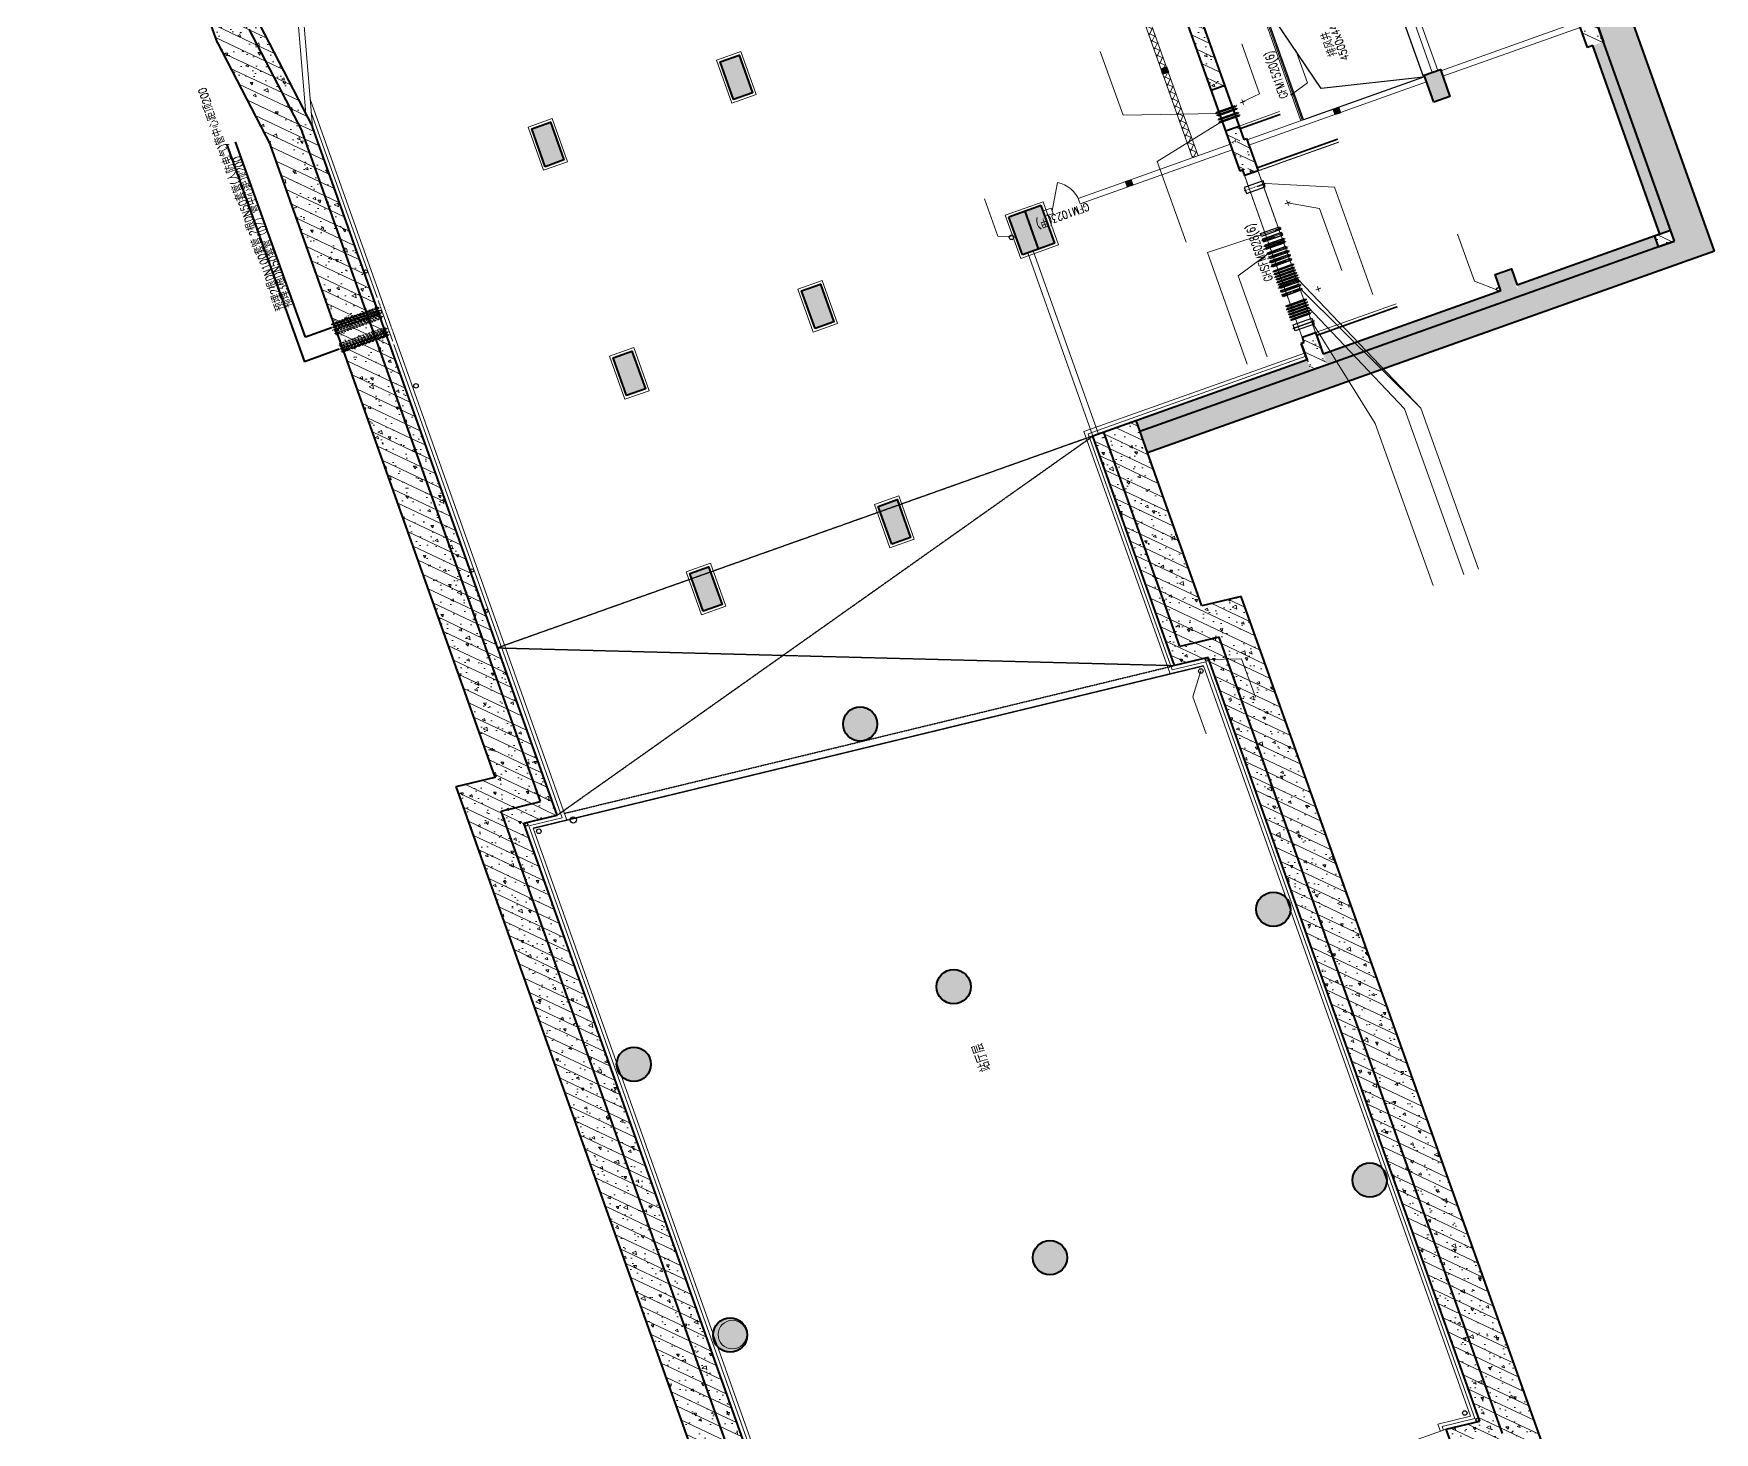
# Model space of a CAD drawing. Header units: millimetres. Extents: x 395197 to 699875, y 745 to 708816.
# Drawn here: x 454483 to 513286, y 262836 to 311755 of the extents above; entities that cross this region are included whole.
import ezdxf

# ---------------------------------------------------------------- set-up
doc = ezdxf.new("R2010")
doc.units = ezdxf.units.MM
for name, pattern in [('CONTINOUS', [0]), ('DASH', [0.35, 0.25, -0.1]), ('DIVIDE', [31.75, 12.7, -6.35, 0, -6.35, 0, -6.35])]:
    doc.linetypes.add(name, pattern=pattern)
for name, color, linetype, lineweight in [('COLUMN', 9, 'Continuous', 13), ('DIM_LEAD', 3, 'Continuous', 9), ('SPACE', 7, 'Continuous', 9), ('WALL', 6, 'Continuous', 20), ('WINDOW', 252, 'Continuous', 9), ('吊钩', 175, 'Continuous', 9), ('地墙', 4, 'Continuous', 40), ('填充', 252, 'Continuous', 9), ('扶手', 144, 'Continuous', 9), ('柱子装修层', 9, 'Continuous', 9), ('柱边', 250, 'Continuous', 40), ('离壁墙', 185, 'Continuous', 9), ('连续墙', 4, 'Continuous', 40), ('门号', 2, 'Continuous', 20)]:
    doc.layers.add(name, color=color, linetype=linetype, lineweight=lineweight)
for name, color, linetype in [('gpsylk', 40, 'Continuous'), ('KD', 30, 'Continuous'), ('商业阴影', 8, 'Continuous'), ('挡烟', 5, 'DIVIDE'), ('柱', 9, 'Continuous'), ('预埋管', 130, 'Continuous')]:
    doc.layers.add(name, color=color, linetype=linetype)
doc.styles.add('_HZTXT', font='txt1.shx', dxfattribs={"width": 0.7, "bigfont": 'HZTXT.shx'})
pattern_1 = [(154.58904, (500123.8, 335762.74), (-160.9155, -338.72), []), (159.589, (500123.8, 335762.7), (-272.035, 1045.178), [112.5, -1237.5]), (104.589, (500123.8, 335762.7), (-993.206, -574.364), [90, -990]), (210.0404, (500101.1, 335849.8), (-1265.24, 470.815), [95.61, -1051.713]), (155.7732, (499841.2, 335662.2), (-302.815, 1591.447), [168.75, -1856.25]), (206.2246, (499816, 335794.8), (-1846.655, 830.958), [143.415, -1577.57]), (100.7732, (499841.2, 335662.2), (-1846.655, 830.957), [135, -1485]), (130.589, (499861.5, 335828.6), (268.785, 1046.018), [112.5, -1237.5]), (75.589, (499861.5, 335828.6), (-1147.134, -20.834), [90, -990]), (181.0404, (499883.9, 335915.8), (-878.348, 1025.185), [95.61, -1051.713]), (147.08904, (500123.8, 335762.74), (-476.555, -150.2306), [0, -978, 0, -1005, 0, -993.75]), (117.08904, (500123.8, 335762.74), (-689.6752, 173.4128), [0, -573, 0, -955.5, 0, -378.75]), (77.08904, (500235.94, 335447.6), (-236.589, 765.7315), [0, -375, 0, -1170, 0, -1552.5]), (67.089, (500286.2, 335306.3), (-434.755, 773.805), [0, -487.5, 0, -777, 0, -1102.5])]
pattern_2 = [(154.69898, (404639.6, 463868.67), (-160.26523, -339.0281), []), (159.699, (404639.6, 463868.7), (-274.04, 1044.654), [112.5, -1237.5]), (104.699, (404639.6, 463868.7), (-992.102, -576.2684), [90, -990]), (210.1504, (404616.8, 463955.7), (-1266.1414, 468.3866), [95.6103, -1051.713]), (155.8832, (404357.2, 463767.5), (-305.8676, 1590.863), [168.75, -1856.25]), (206.3346, (404331.7, 463900.1), (-1848.246, 827.413), [143.415, -1577.57]), (100.8832, (404357.2, 463767.5), (-1848.246, 827.412), [135, -1485]), (130.699, (404377.2, 463934.05), (266.7776, 1046.5322), [112.5, -1237.5]), (75.699, (404377.2, 463934), (-1147.092, -23.035), [90, -990]), (181.1504, (404399.4, 464021.3), (-880.314, 1023.4977), [95.6103, -1051.713]), (147.19898, (404639.6, 463868.67), (-476.2659, -151.1447), [0, -978, 0, -1005, 0, -993.75]), (117.19898, (404639.6, 463868.67), (-690.0067, 172.0891), [0, -573, 0, -955.5, 0, -378.75]), (77.19898, (404752.35, 463553.75), (-238.0578, 765.2761), [0, -375, 0, -1170, 0, -1552.5]), (67.19898, (404802.9, 463412.5), (-436.239, 772.9693), [0, -487.5, 0, -777, 0, -1102.5])]

# ---------------------------------------------------------------- blocks, each defined once
blk = doc.blocks.new('_FZH')
blk.add_solid([(-0.5, -0.5), (0.5, -0.5), (-0.5, 0.5), (0.5, 0.5)])
blk = doc.blocks.new('A$C3E3C7F2D')
at = {"layer": 'gpsylk', "linetype": 'ByBlock'}
for centre in [(-207763, -3754), (-200261, -4969), (-198761, -4972), (-189162, -4990), (-187662, -4993), (-238583, -28065), (-210360, -28119)]:
    blk.add_circle(centre, 57, dxfattribs=at)
blk = doc.blocks.new('$DorLib2D$00000228')
at = {"color": 0}
blk.add_line((0.5, 0), (0, 0.866), dxfattribs=at)
blk.add_arc((0.5, 0), 1, 120, 180, dxfattribs=at)

msp = doc.modelspace()

# ---------------------------------------------------------------- hatches: boundary and pattern name
at = {"layer": 'COLUMN'}
for points in [[(483198, 288174, 1), (483603, 287044, 1)], [(497657, 281696, 1), (498061, 280566, 1)], [(486468, 278984, 1), (486873, 277855, 1)], [(475279, 276275, 1), (475684, 275145, 1)], [(501028, 272223, 1), (501432, 271093, 1)], [(489839, 269513, 1), (490243, 268383, 1)], [(478650, 266802, 1), (479055, 265673, 1)]]:
    msp.add_hatch(color=256, dxfattribs=at).paths.add_polyline_path(points)
at = {"layer": '填充'}
h = msp.add_hatch(dxfattribs=at)
h.set_pattern_fill('钢筋混凝土', color=252, scale=150, angle=109.69898, style=0)
h.set_pattern_definition(pattern_1)
h.paths.add_polyline_path([(490451, 368313), (478218, 403682), (471697, 401426), (471826, 401054), (471826, 401054), (471959, 400670), (477345, 402533), (477542, 401966), (488723, 369636), (488723, 369636), (489050, 368691), (489319, 367916), (491764, 361043), (491764, 361043), (492099, 360101), (494822, 352451), (494822, 352451), (495157, 351509), (500521, 336435), (500521, 336435), (500857, 335493), (503371, 328427), (503371, 328427), (503706, 327485), (506221, 320419), (506221, 320419), (506556, 319477), (506556, 319477), (511887, 304497), (511322, 304296), (499734, 300172), (499734, 300172), (499168, 299971), (493186, 297842), (493454, 297088), (513286, 304146)])
h = msp.add_hatch(dxfattribs=at)
h.set_pattern_fill('钢筋混凝土', color=252, scale=150, angle=109.69898, style=0)
h.set_pattern_definition([(154.58904, (506148.33, 303182.5), (-160.9155, -338.72), []), (159.589, (506148.3, 303182.5), (-272.035, 1045.178), [112.5, -1237.5]), (104.589, (506148.3, 303182.5), (-993.206, -574.364), [90, -990]), (210.0404, (506125.7, 303269.6), (-1265.24, 470.815), [95.61, -1051.713]), (155.7732, (505865.7, 303081.9), (-302.815, 1591.447), [168.75, -1856.25]), (206.2246, (505840.5, 303214.5), (-1846.655, 830.96), [143.415, -1577.57]), (100.7732, (505865.7, 303081.9), (-1846.655, 830.957), [135, -1485]), (130.589, (505886.1, 303248.4), (268.785, 1046.018), [112.5, -1237.5]), (75.589, (505886.1, 303248.4), (-1147.134, -20.834), [90, -990]), (181.0404, (505908.5, 303335.5), (-878.348, 1025.185), [95.61, -1051.713]), (147.08904, (506148.33, 303182.5), (-476.555, -150.2306), [0, -978, 0, -1005, 0, -993.75]), (117.089, (506148.33, 303182.5), (-689.675, 173.413), [0, -573, 0, -955.5, 0, -378.75]), (77.08904, (506260.48, 302867.35), (-236.589, 765.7315), [0, -375, 0, -1170, 0, -1552.5]), (67.089, (506310.8, 302726), (-434.755, 773.805), [0, -487.5, 0, -777, 0, -1102.5])])
h.paths.add_polyline_path([(505899, 303428), (506100, 302862), (506383, 302963), (506182, 303528)])
h.paths.add_polyline_path([(505616, 303327), (505818, 302762), (506100, 302862), (505899, 303428)])
h.paths.add_polyline_path([(499168, 299971), (499034, 300348), (493052, 298219), (493186, 297842)])
h.paths.add_polyline_path([(505952, 302385), (506517, 302586), (506450, 302774), (506335, 302946), (499600, 300549), (499734, 300172)])
h.paths.add_polyline_path([(511322, 304296), (511188, 304673), (506383, 302963), (506517, 302586)])
h.paths.add_polyline_path([(509406, 311469), (509029, 311335), (511376, 304740), (511753, 304874)])
h.paths.add_polyline_path([(506556, 319477), (506179, 319343), (508694, 312277), (509071, 312411)])
h.paths.add_polyline_path([(505844, 320285), (506221, 320419), (503706, 327485), (503330, 327351)])
h.paths.add_polyline_path([(500857, 335493), (500480, 335359), (502994, 328293), (503371, 328427)])
h.paths.add_polyline_path([(500145, 336301), (500521, 336435), (498007, 343501), (497630, 343367)])
h.paths.add_polyline_path([(497295, 344309), (497672, 344443), (495157, 351509), (494780, 351375)])
h.paths.add_polyline_path([(492099, 360101), (491723, 359967), (494445, 352317), (494822, 352451)])
at = {"layer": '填充', "extrusion": (-7.69621e-32, -2.75549e-32, -1)}
h = msp.add_hatch(dxfattribs=at)
h.set_pattern_fill('ANSI37', color=252, scale=120, angle=-109.69898, style=0)
h.set_pattern_definition([(115.30102, (-699943.77, 275915.54), (-172.22628, -81.41474), []), (205.30102, (-699943.77, 275915.54), (81.41474, -172.22628), [])])
edge = h.paths.add_edge_path()
edge.add_line((-487913, 328021), (-492917, 313959))
edge.add_arc((-493602, 313005), 1174, 43.82856, 54.32189, ccw=False)
edge.add_line((-492755, 313818), (-487724, 327954))
edge.add_line((-487724, 327954), (-487913, 328021))
edge = h.paths.add_edge_path()
edge.add_line((-492917, 313959), (-495222, 307482))
edge.add_line((-495222, 307482), (-495033, 307415))
edge.add_line((-495033, 307415), (-492755, 313818))
edge.add_arc((-493602, 313005), 1174, 43.82856, 54.32189)
h.paths.add_polyline_path([(-487577, 328963), (-487580, 328956), (-487566, 328959), (-487556, 328949), (-487533, 328947), (-487483, 328929), (-487433, 328910), (-487433, 328911), (-487400, 328900), (-487389, 328896), (-487385, 328888), (-487389, 328896), (-487483, 328929)])
h.paths.add_polyline_path([(-486622, 331648), (-487555, 329027), (-487530, 328946), (-487483, 328929), (-487375, 328936), (-486434, 331581)])
h.paths.add_polyline_path([(-484781, 339803), (-484848, 339614), (-483718, 339212), (-483651, 339400)])
at = {"layer": '填充'}
h = msp.add_hatch(dxfattribs=at)
h.set_pattern_fill('钢筋混凝土', color=252, scale=150, angle=109.69898, style=0)
h.set_pattern_definition([(154.58894, (692789.2, 369692.2), (-160.9161, -338.71967), []), (159.58894, (692789.2, 369692.2), (-272.033, 1045.1785), [112.5, -1237.5]), (104.58894, (692789.2, 369692.2), (-993.207, -574.362), [90, -990]), (210.04034, (692766.5, 369779.3), (-1265.2394, 470.8176), [95.6103, -1051.713]), (155.7731, (692506.6, 369591.6), (-302.8116, 1591.4475), [168.75, -1856.25]), (206.2245, (692481.3, 369724.2), (-1846.653, 830.962), [143.415, -1577.57]), (100.7731, (692506.6, 369591.6), (-1846.654, 830.96), [135, -1485]), (130.58894, (692526.9, 369758.1), (268.787, 1046.018), [112.5, -1237.5]), (75.58894, (692526.9, 369758.1), (-1147.1343, -20.832), [90, -990]), (181.04034, (692549.3, 369845.3), (-878.3464, 1025.1866), [95.6103, -1051.713]), (147.08894, (692789.2, 369692.2), (-476.5553, -150.2297), [0, -978, 0, -1005, 0, -993.75]), (117.08894, (692789.2, 369692.2), (-689.6749, 173.4141), [0, -573, 0, -955.5, 0, -378.75]), (77.08894, (692901.36, 369377.07), (-236.5875, 765.7319), [0, -375, 0, -1170, 0, -1552.5]), (67.08894, (692951.65, 369235.75), (-434.7536, 773.8057), [0, -487.5, 0, -777, 0, -1102.5])])
h.paths.add_polyline_path([(496185, 308356), (496352, 307885), (496823, 308052), (496656, 308523)])
h.paths.add_polyline_path([(497320, 306955), (497253, 307144), (496782, 306976), (496849, 306788)])
h.paths.add_polyline_path([(494309, 315118), (493838, 314951), (495682, 309769), (496153, 309937)])
h.paths.add_polyline_path([(492664, 318248), (493502, 315893), (493973, 316060), (493303, 317945), (497684, 319504), (497181, 320917), (497652, 321084), (497484, 321555), (496542, 321220), (497045, 319807)])
h.paths.add_polyline_path([(500554, 317553), (500453, 317836), (494235, 315623), (494336, 315340)])
h = msp.add_hatch(dxfattribs=at)
h.set_pattern_fill('钢筋混凝土', color=252, scale=150, angle=109.69898, style=0)
h.set_pattern_definition(pattern_2)
h.paths.add_polyline_path([(463873, 308330), (462014, 311914), (461614, 313036), (460484, 312634), (460911, 311435), (462770, 307850), (463852, 304810), (464982, 305213)])
h = msp.add_hatch(dxfattribs=at)
h.set_pattern_fill('钢筋混凝土', color=252, scale=150, angle=109.69898, style=0)
h.set_pattern_definition(pattern_2)
h.paths.add_polyline_path([(464241, 308490), (462381, 312074), (461991, 313170), (461614, 313036), (462014, 311914), (463873, 308330), (464982, 305213), (465359, 305347)])
h = msp.add_hatch(dxfattribs=at)
h.set_pattern_fill('钢筋混凝土', color=252, scale=150, angle=109.69898, style=0)
h.set_pattern_definition(pattern_1)
h.paths.add_polyline_path([(508841, 311268), (508506, 312210), (509071, 312411), (509406, 311469)])
msp.add_hatch(color=252, dxfattribs=at).paths.add_polyline_path([(503701, 310500), (503135, 310299), (503471, 309357), (504036, 309558)])
msp.add_hatch(color=252, dxfattribs=at).paths.add_polyline_path([(503701, 310500), (503135, 310299), (503471, 309357), (504036, 309558)])
h = msp.add_hatch(dxfattribs=at)
h.set_pattern_fill('钢筋混凝土', color=252, scale=150, angle=109.69898, style=0)
h.set_pattern_definition(pattern_1)
h.paths.add_polyline_path([(496687, 306943), (496352, 307885), (496917, 308086), (497253, 307144)])
h = msp.add_hatch(dxfattribs=at)
h.set_pattern_fill('钢筋混凝土', color=252, scale=150, angle=109.69898, style=0)
h.set_pattern_definition(pattern_2)
h.paths.add_polyline_path([(463852, 304810), (466702, 296802), (467832, 297205), (464982, 305213)])
h = msp.add_hatch(dxfattribs=at)
h.set_pattern_fill('钢筋混凝土', color=252, scale=150, angle=109.69898, style=0)
h.set_pattern_definition(pattern_2)
h.paths.add_polyline_path([(464982, 305213), (467832, 297205), (468209, 297339), (465359, 305347)])
h = msp.add_hatch(color=252, dxfattribs=at)
h.paths.add_polyline_path([(489172, 305542), (488607, 305341), (488842, 304681), (489407, 304882)])
h.paths.add_polyline_path([(489407, 304882), (488842, 304681), (489076, 304022), (489641, 304223)])
h.paths.add_polyline_path([(490207, 304424), (489972, 305084), (489407, 304882), (489641, 304223)])
h.paths.add_polyline_path([(489972, 305084), (489737, 305743), (489172, 305542), (489407, 304882)])
h = msp.add_hatch(dxfattribs=at)
h.set_pattern_fill('钢筋混凝土', color=252, scale=150, angle=109.69898, style=0)
h.set_pattern_definition(pattern_1)
h.paths.add_polyline_path([(511887, 304497), (511753, 304874), (511188, 304673), (511322, 304296)])
h = msp.add_hatch(dxfattribs=at)
h.set_pattern_fill('钢筋混凝土', color=252, scale=150, angle=109.69898, style=0)
h.set_pattern_definition(pattern_1)
h.paths.add_polyline_path([(499168, 299971), (498833, 300913), (499398, 301114), (499734, 300172)])
h = msp.add_hatch(dxfattribs=at)
h.set_pattern_fill('钢筋混凝土', color=252, scale=150, angle=109.69898, style=0)
h.set_pattern_definition(pattern_1)
h.paths.add_polyline_path([(498860, 301135), (498927, 300947), (499398, 301114), (499331, 301303)])
h = msp.add_hatch(dxfattribs=at)
h.set_pattern_fill('钢筋混凝土', color=252, scale=150, angle=109.69898, style=0)
h.set_pattern_definition(pattern_2)
h.paths.add_polyline_path([(491921, 297816), (492089, 297345), (493219, 297748), (493052, 298219)])
h = msp.add_hatch(dxfattribs=at)
h.set_pattern_fill('钢筋混凝土', color=252, scale=150, angle=109.69898, style=0)
h.set_pattern_definition(pattern_2)
h.paths.add_polyline_path([(491544, 297682), (491712, 297211), (492089, 297345), (491921, 297816)])
h = msp.add_hatch(dxfattribs=at)
h.set_pattern_fill('钢筋混凝土', color=252, scale=150, angle=109.69898, style=0)
h.set_pattern_definition(pattern_2)
h.paths.add_polyline_path([(495357, 291740), (493219, 297748), (492089, 297345), (494589, 290319), (495957, 290651), (496160, 290082), (497332, 290367), (496725, 292072)])
h = msp.add_hatch(dxfattribs=at)
h.set_pattern_fill('钢筋混凝土', color=252, scale=150, angle=109.69898, style=0)
h.set_pattern_definition(pattern_2)
h.paths.add_polyline_path([(467832, 297205), (466702, 296802), (469384, 289265), (470514, 289668)])
h = msp.add_hatch(dxfattribs=at)
h.set_pattern_fill('钢筋混凝土', color=252, scale=150, angle=109.69898, style=0)
h.set_pattern_definition(pattern_2)
h.paths.add_polyline_path([(468209, 297339), (467832, 297205), (470514, 289668), (470891, 289802)])
h = msp.add_hatch(dxfattribs=at)
h.set_pattern_fill('钢筋混凝土', color=252, scale=150, angle=109.69898, style=0)
h.set_pattern_definition(pattern_2)
h.paths.add_polyline_path([(494589, 290319), (492089, 297345), (491712, 297211), (494401, 289656), (495573, 289940), (496160, 290082), (495957, 290651)])
h = msp.add_hatch(dxfattribs=at)
h.set_pattern_fill('钢筋混凝土', color=252, scale=150, angle=109.69898, style=0)
h.set_pattern_definition(pattern_2)
h.paths.add_polyline_path([(496160, 290082), (495573, 289940), (498641, 281320), (499227, 281462)])
h = msp.add_hatch(dxfattribs=at)
h.set_pattern_fill('钢筋混凝土', color=252, scale=150, angle=109.69898, style=0)
h.set_pattern_definition(pattern_2)
h.paths.add_polyline_path([(497332, 290367), (496160, 290082), (499227, 281462), (500400, 281746)])
h = msp.add_hatch(dxfattribs=at)
h.set_pattern_fill('钢筋混凝土', color=252, scale=150, angle=109.69898, style=0)
h.set_pattern_definition(pattern_2)
h.paths.add_polyline_path([(469266, 285420), (469873, 283715), (471046, 283999), (470843, 284567), (472211, 284899), (470514, 289668), (469384, 289265), (470634, 285751)])
h = msp.add_hatch(dxfattribs=at)
h.set_pattern_fill('钢筋混凝土', color=252, scale=150, angle=109.69898, style=0)
h.set_pattern_definition(pattern_2)
h.paths.add_polyline_path([(472805, 284425), (470891, 289802), (470514, 289668), (472211, 284899), (470843, 284567), (471046, 283999)])
h = msp.add_hatch(dxfattribs=at)
h.set_pattern_fill('钢筋混凝土', color=252, scale=150, angle=109.69898, style=0)
h.set_pattern_definition(pattern_2)
h.paths.add_polyline_path([(471632, 284141), (471046, 283999), (474113, 275379), (474700, 275521)])
h = msp.add_hatch(dxfattribs=at)
h.set_pattern_fill('钢筋混凝土', color=252, scale=150, angle=109.69898, style=0)
h.set_pattern_definition(pattern_2)
h.paths.add_polyline_path([(472941, 275095), (474113, 275379), (471046, 283999), (469873, 283715)])
h = msp.add_hatch(dxfattribs=at)
h.set_pattern_fill('钢筋混凝土', color=252, scale=150, angle=109.69898, style=0)
h.set_pattern_definition(pattern_2)
h.paths.add_polyline_path([(499227, 281462), (502598, 271990), (503771, 272274), (500400, 281746)])
h = msp.add_hatch(dxfattribs=at)
h.set_pattern_fill('钢筋混凝土', color=252, scale=150, angle=109.69898, style=0)
h.set_pattern_definition(pattern_2)
h.paths.add_polyline_path([(498641, 281320), (502012, 271848), (502598, 271990), (499227, 281462)])
h = msp.add_hatch(dxfattribs=at)
h.set_pattern_fill('钢筋混凝土', color=252, scale=150, angle=109.69898, style=0)
h.set_pattern_definition(pattern_2)
h.paths.add_polyline_path([(472941, 275095), (476312, 265622), (477484, 265906), (474113, 275379)])
h = msp.add_hatch(dxfattribs=at)
h.set_pattern_fill('钢筋混凝土', color=252, scale=150, angle=109.69898, style=0)
h.set_pattern_definition(pattern_2)
h.paths.add_polyline_path([(474113, 275379), (477484, 265906), (478071, 266048), (474700, 275521)])
h = msp.add_hatch(dxfattribs=at)
h.set_pattern_fill('钢筋混凝土', color=252, scale=150, angle=109.69898, style=0)
h.set_pattern_definition(pattern_2)
h.paths.add_polyline_path([(502598, 271990), (505666, 263370), (506838, 263654), (503771, 272274)])
h = msp.add_hatch(dxfattribs=at)
h.set_pattern_fill('钢筋混凝土', color=252, scale=150, angle=109.69898, style=0)
h.set_pattern_definition(pattern_2)
h.paths.add_polyline_path([(502012, 271848), (505079, 263228), (505666, 263370), (502598, 271990)])
h = msp.add_hatch(dxfattribs=at)
h.set_pattern_fill('钢筋混凝土', color=252, scale=150, angle=109.69898, style=0)
h.set_pattern_definition(pattern_2)
h.paths.add_polyline_path([(479379, 257002), (480552, 257286), (477484, 265906), (476312, 265622)])
h = msp.add_hatch(dxfattribs=at)
h.set_pattern_fill('钢筋混凝土', color=252, scale=150, angle=109.69898, style=0)
h.set_pattern_definition(pattern_2)
h.paths.add_polyline_path([(480552, 257286), (481138, 257428), (478071, 266048), (477484, 265906)])
h = msp.add_hatch(dxfattribs=at)
h.set_pattern_fill('钢筋混凝土', color=252, scale=150, angle=109.69898, style=0)
h.set_pattern_definition(pattern_2)
h.paths.add_polyline_path([(506841, 255892), (507971, 256294), (506077, 261617), (507445, 261949), (506838, 263654), (505666, 263370), (505868, 262801), (504500, 262470)])
h = msp.add_hatch(dxfattribs=at)
h.set_pattern_fill('钢筋混凝土', color=252, scale=150, angle=109.69898, style=0)
h.set_pattern_definition(pattern_2)
h.paths.add_polyline_path([(504500, 262470), (505868, 262801), (505666, 263370), (503907, 262944), (506464, 255758), (506841, 255892)])
at = {"layer": '柱'}
for points in [[(493994, 310336), (493927, 310524), (494115, 310591), (494182, 310403)], [(500016, 308923), (499949, 309112), (500137, 309179), (500204, 308990)], [(492754, 306392), (492687, 306580), (492875, 306647), (492942, 306459)]]:
    msp.add_hatch(color=252, dxfattribs=at).paths.add_polyline_path(points)

# ---------------------------------------------------------------- linework, layer by layer
at = {"layer": 'COLUMN'}
for centre, radius in [((483400, 287609, 0), 600), ((497859, 281131, 0), 600), ((486671, 278420, 0), 600), ((475481, 275710, 0), 600), ((501230, 271658, 0), 600), ((490041, 268948, 0), 600), ((478852, 266238, 0), 600), ((478930, 266256, 0), 500)]:
    msp.add_circle(centre, radius, dxfattribs=at)
at = {"layer": 'DIM_LEAD', "color": 0}
for p, q in [((492597, 308905, 0), (491800, 311131, 0)), ((495879, 308962, 0), (492597, 308905, 0)), ((495879, 308962, 0), (492597, 308905, 0)), ((495879, 308962, 0), (492597, 308905, 0)), ((495879, 308962, 0), (492597, 308905, 0)), ((495879, 308962, 0), (492597, 308905, 0)), ((495879, 308962, 0), (492597, 308905, 0)), ((495879, 308962, 0), (492597, 308905, 0)), ((495879, 308962, 0), (492597, 308905, 0)), ((496058, 308677, 0), (493793, 307282, 0)), ((496058, 308677, 0), (493793, 307282, 0)), ((496058, 308677, 0), (493793, 307282, 0)), ((496058, 308677, 0), (493793, 307282, 0)), ((496058, 308677, 0), (493793, 307282, 0)), ((496058, 308677, 0), (493793, 307282, 0)), ((496058, 308677, 0), (493793, 307282, 0)), ((496058, 308677, 0), (493793, 307282, 0)), ((493793, 307282, 0), (494802, 304464, 0)), ((497582, 306518, 0), (499995, 306384, 0)), ((497582, 306518, 0), (499995, 306384, 0)), ((499995, 306384, 0), (501338, 302633, 0)), ((497429, 304712, 0), (495547, 304095, 0)), ((497429, 304712, 0), (495547, 304095, 0)), ((504890, 303098, 0), (504300, 304745, 0)), ((495547, 304095, 0), (496945, 300190, 0)), ((497663, 304052, 0), (496629, 303283, 0)), ((497663, 304052, 0), (496629, 303283, 0)), ((496629, 303283, 0), (497642, 300455, 0)), ((498725, 303157, 0), (503014, 298658, 0)), ((505670, 302797, 0), (504890, 303098, 0)), ((505670, 302797, 0), (504890, 303098, 0)), ((505670, 302797, 0), (504890, 303098, 0)), ((505670, 302797, 0), (504890, 303098, 0)), ((505670, 302797, 0), (504890, 303098, 0)), ((505670, 302797, 0), (504890, 303098, 0)), ((505670, 302797, 0), (504890, 303098, 0)), ((505670, 302797, 0), (504890, 303098, 0)), ((498863, 302770, 0), (503014, 298658, 0)), ((498863, 302770, 0), (503014, 298658, 0)), ((498863, 302770, 0), (503014, 298658, 0)), ((498863, 302770, 0), (503014, 298658, 0)), ((498863, 302770, 0), (503014, 298658, 0)), ((498863, 302770, 0), (503014, 298658, 0)), ((498863, 302770, 0), (503014, 298658, 0)), ((499069, 302191, 0), (502443, 298631, 0)), ((499069, 302191, 0), (502443, 298631, 0)), ((499069, 302191, 0), (502443, 298631, 0)), ((499069, 302191, 0), (502443, 298631, 0)), ((499069, 302191, 0), (502443, 298631, 0)), ((499069, 302191, 0), (502443, 298631, 0)), ((499069, 302191, 0), (502443, 298631, 0)), ((499197, 301679, 0), (501415, 298115, 0)), ((499197, 301679, 0), (501415, 298115, 0)), ((502443, 298631, 0), (504517, 292838, 0)), ((503014, 298658, 0), (505032, 293022, 0)), ((501415, 298115, 0), (503443, 292453, 0))]:
    msp.add_line(p, q, dxfattribs=at)
at = {"layer": 'DIM_LEAD'}
for p, q in [((497377, 309646, 0), (496752, 311394, 0)), ((499051, 310032, 0), (498633, 311199, 0)), ((498493, 309623, 0), (499051, 310032, 0)), ((496781, 309364, 0), (497377, 309646, 0)), ((498354, 305839, 0), (499474, 305637, 0)), ((499474, 305637, 0), (500252, 303465, 0))]:
    msp.add_line(p, q, dxfattribs=at)
at = {"layer": 'DIM_LEAD', "linetype": 'ByBlock'}
for p, q in [((488213, 304675, 0), (487747, 305979, 0)), ((488685, 304656, 0), (488213, 304675, 0)), ((495318, 289465, 0), (495040, 288565, 0)), ((495532, 289863, 0), (496746, 289893, 0)), ((496746, 289893, 0), (497229, 288543, 0)), ((495040, 288565, 0), (495505, 287265, 0))]:
    msp.add_line(p, q, dxfattribs=at)
at = {"layer": 'DIM_LEAD', "const_width": 40, "elevation": 0}
msp.add_lwpolyline([(498477, 309611, 1), (498510, 309634, 1)], format="xyb", close=True, dxfattribs=at)
at = {"layer": 'gpsylk', "color": 191, "lineweight": -2, "ltscale": 0.3}
for p, q in [((498138, 304805, 0), (497479, 304571, 0)), ((497512, 304476, 0), (498172, 304711, 0)), ((498172, 304711, 0), (498138, 304805, 0)), ((497479, 304571, 0), (497512, 304476, 0))]:
    msp.add_line(p, q, dxfattribs=at)
at = {"layer": 'gpsylk', "color": 24, "linetype": 'DASH', "lineweight": -2, "ltscale": 0.3}
for p, q in [((466576, 302170, 0), (464878, 301565, 0)), ((466610, 302075, 0), (464911, 301471, 0)), ((466643, 301981, 0), (464945, 301377, 0)), ((465005, 301266, 0), (466704, 301870, 0)), ((465156, 300842, 0), (466855, 301446, 0)), ((465198, 300724, 0), (466897, 301328, 0)), ((465232, 300630, 0), (466930, 301234, 0))]:
    msp.add_line(p, q, dxfattribs=at)
at = {"layer": 'gpsylk', "color": 191, "lineweight": -2, "ltscale": 0.3, "elevation": 0}
for points in [[(498071, 304994), (498105, 304900), (497445, 304665), (497412, 304759)], [(498138, 304805), (498172, 304711), (497512, 304476), (497479, 304571)], [(497571, 304312), (498231, 304546), (498214, 304593), (497554, 304359)], [(497605, 304217), (498264, 304452), (498247, 304499), (497588, 304264)]]:
    msp.add_lwpolyline(points, close=True, dxfattribs=at)
at = {"layer": 'gpsylk', "color": 24, "linetype": 'DASH', "lineweight": -2, "ltscale": 0.3, "elevation": 0}
for points in [[(466531, 302180), (464923, 301608), (464939, 301560), (466548, 302133), (466531, 302180)], [(466565, 302086), (464956, 301513), (464973, 301466), (466582, 302039), (466565, 302086)], [(466598, 301992), (464990, 301419), (465006, 301372), (466615, 301945), (466598, 301992)], [(465057, 301231), (466665, 301803), (466632, 301897), (465023, 301325), (465057, 301231)], [(465208, 300807), (466816, 301379), (466783, 301473), (465174, 300901), (465208, 300807)], [(465241, 300713), (466850, 301285), (466833, 301332), (465224, 300760), (465241, 300713)], [(465275, 300618), (466883, 301191), (466867, 301238), (465258, 300665), (465275, 300618)]]:
    msp.add_lwpolyline(points, dxfattribs=at)
at = {"layer": 'gpsylk', "linetype": 'CONTINOUS', "lineweight": -3}
for centre in [(488695, 304629, 0), (467861, 299436, 0), (495318, 289465, 0), (472157, 283859, 0), (504553, 263513, 0)]:
    msp.add_circle(centre, 79.5, dxfattribs=at)
at = {"layer": 'gpsylk', "linetype": 'CONTINOUS', "lineweight": -2}
msp.add_circle((473365, 284252, 0), 110, dxfattribs=at)
at = {"layer": 'KD', "color": 30, "elevation": 0}
msp.add_lwpolyline([(498913, 308743), (497404, 312982), (501596, 314474), (503105, 310235)], close=True, dxfattribs=at)
msp.add_lwpolyline([(503105, 310235), (499531, 309840), (497404, 312982)], dxfattribs=at)
at = {"layer": 'WALL'}
for p, q in [((495033, 307415, 0), (487724, 327954, 0)), ((495222, 307482, 0), (487913, 328021, 0)), ((500904, 317465, 0), (503418, 310399, 0)), ((501092, 317532, 0), (503607, 310466, 0)), ((503717, 310453, 0), (508522, 312163, 0)), ((503785, 310264, 0), (508589, 311974, 0)), ((496934, 308039, 0), (503152, 310252, 0)), ((497001, 307850, 0), (503219, 310063, 0)), ((491029, 305990, 0), (496352, 307885, 0)), ((491096, 305802, 0), (496419, 307696, 0)), ((491096, 305802, 0), (491029, 305990, 0)), ((489804, 305555, 0), (490087, 305655, 0)), ((489871, 305366, 0), (490154, 305467, 0)), ((490154, 305467, 0), (490087, 305655, 0)), ((503907, 262944, 0), (502399, 262407, 0))]:
    msp.add_line(p, q, dxfattribs=at)
at = {"layer": 'WALL', "linetype": 'ByBlock'}
for p, q in [((463699, 312548, 0), (464001, 308953, 0)), ((463896, 312591, 0), (464240, 308492, 0)), ((491544, 297682, 0), (489265, 304089, 0)), ((491733, 297749, 0), (489453, 304156, 0))]:
    msp.add_line(p, q, dxfattribs=at)
at = {"layer": 'WALL', "linetype": 'ByBlock', "elevation": 0}
for points in [[(499136, 302003), (498476, 301768)], [(499153, 301955), (498493, 301721)]]:
    msp.add_lwpolyline(points, dxfattribs=at)
at = {"layer": 'WINDOW'}
for p, q in [((496656, 308523, 0), (496153, 309937, 0)), ((496185, 308356, 0), (495682, 309769, 0)), ((496656, 308523, 0), (498069, 309026, 0)), ((502158, 302308, 0), (499331, 301303, 0))]:
    msp.add_line(p, q, dxfattribs=at)
at = {"layer": 'WINDOW', "linetype": 'DASH'}
for p, q in [((500146, 307961, 0), (497320, 306955, 0)), ((497320, 306955, 0), (499331, 301303, 0)), ((499331, 301303, 0), (498860, 301135, 0))]:
    msp.add_line(p, q, dxfattribs=at)
at = {"layer": 'WINDOW', "const_width": 60, "elevation": 0}
for points in [[(496689, 308429), (498102, 308932)], [(500109, 308065), (497283, 307059)], [(502195, 302205), (499368, 301199)]]:
    msp.add_lwpolyline(points, dxfattribs=at)
at = {"layer": 'WINDOW', "linetype": 'DASH', "elevation": 0}
msp.add_lwpolyline([(498860, 301135), (496849, 306788)], dxfattribs=at)
at = {"layer": '吊钩', "const_width": 30, "elevation": 0}
for points in [[(496876, 309395), (496687, 309330)], [(496814, 309268), (496749, 309457)], [(498260, 305805), (498449, 305870)], [(498387, 305743), (498322, 305932)], [(499333, 302790), (499522, 302855)], [(499460, 302728), (499395, 302917)]]:
    msp.add_lwpolyline(points, dxfattribs=at)
at = {"layer": '商业阴影', "color": 7, "linetype": 'DASH', "ltscale": 2}
msp.add_line((491544, 297682, 0), (470724, 290273, 0), dxfattribs=at)
at = {"layer": '商业阴影', "color": 7, "linetype": 'DASH', "ltscale": 2, "elevation": 0}
for points in [[(472805, 284425), (491544, 297682)], [(470724, 290273), (494401, 289656)], [(473049, 284484), (494401, 289656)]]:
    msp.add_lwpolyline(points, dxfattribs=at)
at = {"layer": '地墙', "ltscale": 5}
for p, q in [((513286, 304146, 0), (490449, 368318, 0)), ((511887, 304497, 0), (489319, 367916, 0)), ((460911, 311435, 0), (454483, 329498, 0)), ((492664, 318248, 0), (496687, 306943, 0)), ((494309, 315118, 0), (496823, 308052, 0)), ((509071, 312411, 0), (509406, 311469, 0)), ((462014, 311914, 0), (463873, 308330, 0)), ((462381, 312074, 0), (464241, 308490, 0)), ((508841, 311268, 0), (508506, 312210, 0)), ((460911, 311435, 0), (462770, 307850, 0)), ((509029, 311335, 0), (508841, 311268, 0)), ((511376, 304740, 0), (509029, 311335, 0)), ((496153, 309937, 0), (495682, 309769, 0)), ((495776, 309802, 0), (495776, 309802, 0)), ((472211, 284899, 0), (463873, 308330, 0)), ((472805, 284425, 0), (464241, 308490, 0)), ((496185, 308356, 0), (496656, 308523, 0)), ((470634, 285751, 0), (462770, 307850, 0)), ((496823, 308052, 0), (496917, 308086, 0)), ((496823, 308052, 0), (496917, 308086, 0)), ((496917, 308086, 0), (497320, 306955, 0)), ((496782, 306976, 0), (496687, 306943, 0)), ((496782, 306976, 0), (496687, 306943, 0)), ((496782, 306976, 0), (496849, 306788, 0)), ((497320, 306955, 0), (496849, 306788, 0)), ((489737, 305743, 0), (488607, 305341, 0)), ((489076, 304022, 0), (488607, 305341, 0)), ((489641, 304223, 0), (489172, 305542, 0)), ((490207, 304424, 0), (489737, 305743, 0)), ((511376, 304740, 0), (506383, 302963, 0)), ((490207, 304424, 0), (489076, 304022, 0)), ((511887, 304497, 0), (493186, 297842, 0)), ((513286, 304146, 0), (493454, 297088, 0)), ((505818, 302762, 0), (499600, 300549, 0)), ((498860, 301135, 0), (498927, 300947, 0)), ((499331, 301303, 0), (499600, 300549, 0)), ((499399, 301114, 0), (499600, 300549, 0)), ((498927, 300947, 0), (498833, 300913, 0)), ((498833, 300913, 0), (498927, 300947, 0)), ((498833, 300913, 0), (499034, 300348, 0)), ((499034, 300348, 0), (498833, 300913, 0)), ((499034, 300348, 0), (491544, 297682, 0)), ((499734, 300172, 0), (499168, 299971, 0)), ((495357, 291740, 0), (493052, 298219, 0)), ((494401, 289656, 0), (491544, 297682, 0)), ((494589, 290319, 0), (491921, 297816, 0)), ((496725, 292072, 0), (495357, 291740, 0)), ((507445, 261949, 0), (496725, 292072, 0)), ((495957, 290651, 0), (494589, 290319, 0)), ((505868, 262801, 0), (495957, 290651, 0)), ((495573, 289940, 0), (494401, 289656, 0)), ((505079, 263228, 0), (495573, 289940, 0)), ((469266, 285420, 0), (470634, 285751, 0)), ((479986, 255297, 0), (469266, 285420, 0)), ((470843, 284567, 0), (472211, 284899, 0)), ((480754, 256718, 0), (470843, 284567, 0)), ((471632, 284141, 0), (472805, 284425, 0)), ((481138, 257428, 0), (471632, 284141, 0)), ((503907, 262944, 0), (505079, 263228, 0)), ((506699, 255098, 0), (503907, 262944, 0))]:
    msp.add_line(p, q, dxfattribs=at)
at = {"layer": '地墙', "ltscale": 5, "elevation": 0}
for points in [[(503471, 309357), (503135, 310299), (503701, 310500), (504036, 309558)], [(511887, 304497), (511753, 304874), (511188, 304673), (511322, 304296)]]:
    msp.add_lwpolyline(points, close=True, dxfattribs=at)
for points in [[(505818, 302762), (505616, 303327), (506182, 303528), (506383, 302963)], [(505818, 302762), (505616, 303327), (506182, 303528), (506383, 302963)], [(498860, 301135), (499331, 301303)]]:
    msp.add_lwpolyline(points, dxfattribs=at)
at = {"layer": '扶手', "elevation": 0}
for points in [[(498818, 308709), (497243, 313137)], [(498866, 308726), (497290, 313154)]]:
    msp.add_lwpolyline(points, dxfattribs=at)
at = {"layer": '挡烟', "linetype": 'DASH', "const_width": 50, "elevation": 0}
msp.add_lwpolyline([(495413, 289644), (471961, 283963)], dxfattribs=at)
at = {"layer": '柱', "color": 0, "elevation": 0}
for points in [[(493994, 310336), (493927, 310524), (494115, 310591), (494182, 310403)], [(500016, 308923), (499949, 309112), (500137, 309179), (500204, 308990)], [(492754, 306392), (492687, 306580), (492875, 306647), (492942, 306459)]]:
    msp.add_lwpolyline(points, close=True, dxfattribs=at)
at = {"layer": '柱子装修层'}
for p, q in [((489798, 305871, 0), (488479, 305401, 0)), ((490334, 304363, 0), (489798, 305871, 0)), ((489016, 303894, 0), (488479, 305401, 0)), ((490334, 304363, 0), (489016, 303894, 0))]:
    msp.add_line(p, q, dxfattribs=at)
at = {"layer": '柱子装修层', "elevation": 0}
for points in [[(478911, 309320), (478375, 310828), (479223, 311130), (479759, 309622)], [(478972, 309448), (478503, 310767), (479162, 311002), (479632, 309683)], [(472317, 306974), (471780, 308481), (472628, 308783), (473164, 307275)], [(472377, 307101), (471908, 308420), (472567, 308655), (473037, 307336)], [(481761, 301312), (481225, 302820), (482073, 303122), (482609, 301614)], [(481822, 301440), (481352, 302759), (482012, 302994), (482481, 301675)], [(475166, 298965), (474630, 300473), (475478, 300775), (476014, 299267)], [(475227, 299093), (474758, 300412), (475417, 300647), (475886, 299328)], [(484443, 293775), (483907, 295283), (484755, 295585), (485291, 294077)], [(484504, 293903), (484035, 295222), (484694, 295457), (485163, 294138)], [(477848, 291429), (477312, 292936), (478160, 293238), (478696, 291730)], [(477909, 291556), (477440, 292875), (478099, 293110), (478569, 291791)]]:
    msp.add_lwpolyline(points, close=True, dxfattribs=at)
at = {"layer": '柱边', "ltscale": 5, "elevation": 0}
for points in [[(478972, 309448), (478503, 310767), (479162, 311002), (479632, 309683)], [(472377, 307101), (471908, 308420), (472567, 308655), (473037, 307336)], [(481822, 301440), (481352, 302759), (482012, 302994), (482481, 301675)], [(475227, 299093), (474758, 300412), (475417, 300647), (475886, 299328)], [(484504, 293903), (484035, 295222), (484694, 295457), (485163, 294138)], [(477909, 291556), (477440, 292875), (478099, 293110), (478569, 291791)]]:
    msp.add_lwpolyline(points, close=True, dxfattribs=at)
at = {"layer": '柱边', "ltscale": 5}
for centre in [(483400, 287609, 0), (497859, 281131, 0), (486671, 278420, 0), (475481, 275710, 0), (501230, 271658, 0), (490041, 268948, 0), (478852, 266238, 0)]:
    msp.add_circle(centre, 600, dxfattribs=at)
at = {"layer": '离壁墙'}
for p, q in [((466654, 302454, 0), (464158, 309468, 0)), ((466501, 302526, 0), (464197, 308999, 0)), ((472975, 284333, 0), (467084, 300887, 0)), ((473133, 284247, 0), (467157, 301040, 0)), ((498951, 300583, 0), (491225, 297834, 0)), ((498991, 300470, 0), (491378, 297761, 0)), ((494241, 289360, 0), (491225, 297834, 0)), ((494317, 289502, 0), (491378, 297761, 0)), ((495413, 289644, 0), (494241, 289360, 0)), ((495490, 289787, 0), (494317, 289502, 0)), ((504751, 263405, 0), (495413, 289644, 0)), ((504909, 263320, 0), (495490, 289787, 0)), ((471803, 284049, 0), (472975, 284333, 0)), ((481221, 257582, 0), (471803, 284049, 0)), ((471961, 283963, 0), (473133, 284247, 0)), ((481298, 257724, 0), (471961, 283963, 0)), ((503608, 263128, 0), (504751, 263405, 0)), ((503700, 262870, 0), (503608, 263128, 0)), ((503765, 263043, 0), (504909, 263320, 0)), ((503813, 262910, 0), (503765, 263043, 0))]:
    msp.add_line(p, q, dxfattribs=at)
at = {"layer": '离壁墙', "linetype": 'DASH', "ltscale": 0.8}
for p, q in [((467044, 301000, 0), (466541, 302413, 0)), ((467157, 301040, 0), (466654, 302454, 0))]:
    msp.add_line(p, q, dxfattribs=at)
at = {"layer": '连续墙', "color": 31}
for p, q in [((461242, 307860, 0), (463956, 300279, 0)), ((463995, 301143, 0), (461550, 307970, 0)), ((464899, 301467, 0), (463995, 301143, 0))]:
    msp.add_line(p, q, dxfattribs=at)
at = {"layer": '连续墙', "color": 31, "elevation": 0}
msp.add_lwpolyline([(465177, 300716), (463956, 300279)], dxfattribs=at)
at = {"layer": '预埋管', "color": 8, "linetype": 'DASH', "ltscale": 0.5, "elevation": 0}
for points in [[(496577, 309237), (495824, 308969)], [(496611, 309143), (495857, 308874)], [(496611, 309143), (495857, 308874)], [(496661, 309001), (495908, 308733)], [(496695, 308907), (495941, 308639)], [(496828, 306250), (497582, 306518)], [(497381, 304695), (498135, 304963)], [(497449, 304507), (498202, 304775)], [(497502, 304207), (498256, 304476)], [(497516, 304318), (498269, 304587)], [(497549, 304224), (498303, 304492)], [(497616, 304036), (498370, 304304)], [(497666, 303894), (498420, 304163)], [(497717, 303753), (498470, 304021)], [(497767, 303612), (498521, 303880)], [(497767, 303612), (498521, 303880)], [(497834, 303423), (498588, 303692)], [(497868, 303329), (498621, 303597)], [(497901, 303235), (498655, 303503)], [(497935, 303141), (498688, 303409)], [(497968, 303046), (498722, 303315)], [(498002, 302952), (498755, 303220)], [(498035, 302858), (498789, 303126)], [(498086, 302717), (498839, 302985)], [(498136, 302575), (498890, 302844)], [(498270, 302199), (499024, 302467)], [(498303, 302104), (499057, 302373)], [(498337, 302010), (499091, 302278)], [(498371, 301916), (499124, 302184)], [(498404, 301822), (499158, 302090)], [(498438, 301728), (499191, 301996)], [(498538, 301445), (499292, 301713)]]:
    msp.add_lwpolyline(points, dxfattribs=at)
at = {"layer": '预埋管', "color": 110, "linetype": 'ByBlock', "ltscale": 0.5, "elevation": 0}
for points in [[(496539, 309196), (495879, 308962), (495862, 309009), (496522, 309244)], [(496572, 309102), (495913, 308868), (495896, 308915), (496555, 309149)], [(498325, 302192), (498309, 302239), (498968, 302474), (498985, 302426)], [(498359, 302098), (498342, 302145), (499002, 302379), (499018, 302332)], [(498392, 302003), (498376, 302050), (499035, 302285), (499052, 302238)], [(498426, 301909), (498409, 301956), (499069, 302191), (499085, 302144)], [(498460, 301815), (498443, 301862), (499102, 302097), (499119, 302050)], [(498493, 301721), (498476, 301768), (499136, 302003), (499153, 301955)]]:
    msp.add_lwpolyline(points, close=True, dxfattribs=at)
at = {"layer": '预埋管', "color": 130, "linetype": 'ByBlock', "ltscale": 0.5, "elevation": 0}
for points in [[(496622, 308961), (495963, 308726), (495946, 308773), (496606, 309008)], [(496656, 308867), (495997, 308632), (495980, 308679), (496639, 308914)], [(497890, 303417), (497873, 303464), (498532, 303698), (498549, 303651)], [(497923, 303322), (497906, 303369), (498566, 303604), (498583, 303557)], [(497957, 303228), (497940, 303275), (498599, 303510), (498616, 303463)], [(497990, 303134), (497973, 303181), (498633, 303416), (498650, 303369)], [(498024, 303040), (498007, 303087), (498666, 303321), (498683, 303274)], [(498057, 302945), (498040, 302993), (498700, 303227), (498717, 303180)], [(498096, 302837), (498069, 302912), (498728, 303147), (498755, 303072)], [(498146, 302696), (498119, 302771), (498779, 303006), (498806, 302930)], [(498196, 302554), (498170, 302630), (498829, 302865), (498856, 302789)]]:
    msp.add_lwpolyline(points, close=True, dxfattribs=at)
at = {"layer": '预埋管', "color": 40, "linetype": 'ByBlock', "ltscale": 0.5, "elevation": 0}
for points in [[(496839, 306370), (496912, 306163), (497572, 306398), (497498, 306604)], [(498622, 301358), (498549, 301565), (499208, 301799), (499281, 301593)]]:
    msp.add_lwpolyline(points, close=True, dxfattribs=at)
at = {"layer": '预埋管', "color": 140, "linetype": 'ByBlock', "ltscale": 0.5, "elevation": 0}
for points in [[(497677, 304015), (497650, 304090), (498309, 304325), (498336, 304249)], [(497727, 303873), (497700, 303949), (498360, 304184), (498386, 304108)], [(497777, 303732), (497750, 303808), (498410, 304042), (498437, 303967)], [(497828, 303591), (497801, 303666), (498460, 303901), (498487, 303826)]]:
    msp.add_lwpolyline(points, close=True, dxfattribs=at)
at = {"layer": '预埋管', "color": 40, "linetype": 'ByBlock', "ltscale": 0.5}
msp.add_circle((505725, 302814, 0), 57, dxfattribs=at)

# ---------------------------------------------------------------- block references
at = {"layer": 'COLUMN', "xscale": 1400, "yscale": 700.0000000000001, "zscale": 699.9999999999998, "rotation": 109.5889350716816}
for p in [(479067, 310225, 0), (472472, 307878, 0), (481917, 302217, 0), (475322, 299870, 0), (484599, 294680, 0), (478004, 292333, 0)]:
    msp.add_blockref('_FZH', p, dxfattribs=at)
at = {"layer": 'WINDOW', "linetype": 'ByBlock', "xscale": 999.9999999999997, "yscale": -999.9999999999998, "zscale": 999.9999999999997, "rotation": 199.588935091731}
msp.add_blockref('$DorLib2D$00000228', (490592, 305729, 0), dxfattribs=at)
at = {"layer": '填充', "linetype": 'ByBlock', "rotation": 109.698980389513}
msp.add_blockref('A$C3E3C7F2D', (398150, 478434, 0), dxfattribs=at)

# ---------------------------------------------------------------- texts
at = {"layer": 'SPACE', "style": '_HZTXT', "width": 0.8}
for s, height, p in [('4500x4450', 280, (500512, 310870, 0)), ('排风井', 280, (500099, 311024, 0)), ('站厅层', 400, (488000, 275536, 0))]:
    msp.add_text(s, height=height, rotation=109.69898, dxfattribs=at).set_placement(p)
at = {"layer": '连续墙', "color": 31, "style": '_HZTXT', "width": 0.8}
for s, p in [('预埋2根DN100套管,2根DN50套管(人防电气)管中心距顶200', (463275, 302129, 0)), ('预埋3根DN50套管（DZ）管中心距顶200', (463583, 302239, 0))]:
    msp.add_text(s, height=280, rotation=109.69898, dxfattribs=at).set_placement(p)
at = {"layer": '门号', "color": 7, "style": '_HZTXT', "width": 0.7}
for s, p in [('GFM1520(6)', (498379, 309550, 0)), ('GHSFM6028(6)', (497847, 303155, 0))]:
    msp.add_text(s, height=300, rotation=109.31202, dxfattribs=at).set_placement(p)
at = {"layer": '门号', "color": 2, "style": '_HZTXT', "width": 0.8}
msp.add_text('GFM1023(甲)', height=280, rotation=199.47889, dxfattribs=at).set_placement((491355, 305847, 0))

doc.saveas('drawing.dxf')
